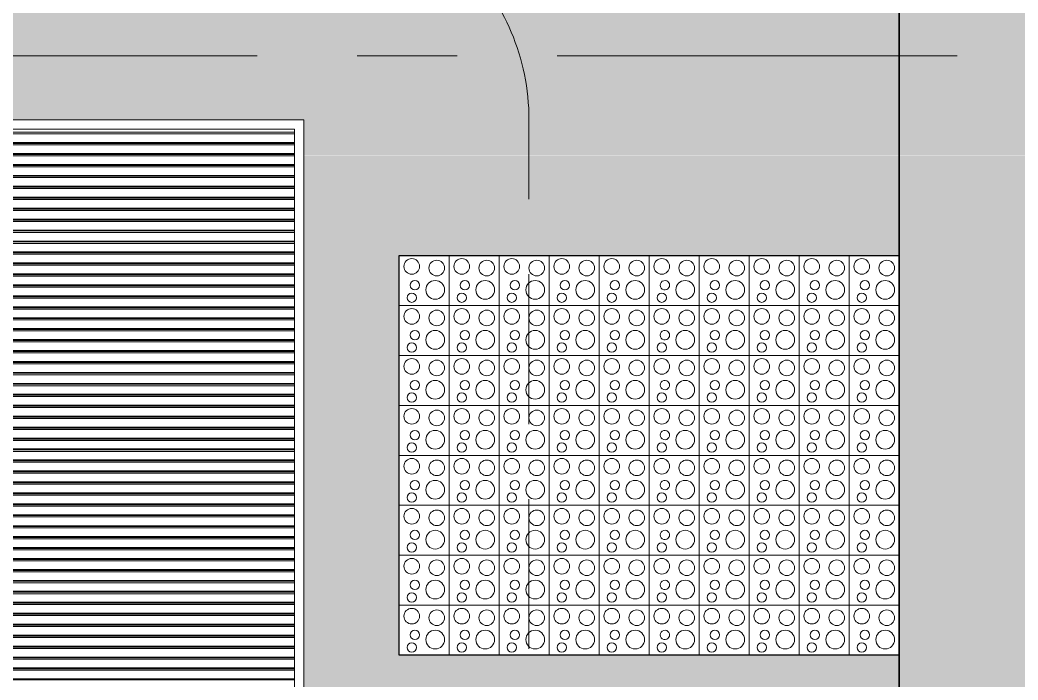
# Model space of a CAD drawing. Header units: inches. Extents: x 6 to 15224, y -733 to 6300.
# Drawn here: x 9183.4 to 9343.1, y 5121 to 5226.7 of the extents above; entities that cross this region are included whole.
import ezdxf

# ---------------------------------------------------------------- set-up
doc = ezdxf.new("R2010")
doc.units = ezdxf.units.IN
doc.header["$MEASUREMENT"] = 0
doc.linetypes.add('Center 1_2_', pattern=[112, 64, -16, 16, -16])
doc.linetypes.add('Hidden 3_16_', pattern=[36, 24, -12])
for name, color, linetype, lineweight in [('A-DETL', 90, 'Continuous', 13), ('A-FLOR-LEVL', 51, 'Continuous', 13), ('A-GENM', 13, 'Continuous', 18), ('A-GLAZ', 151, 'Continuous', 25), ('A-WALL', 113, 'Continuous', 25), ('A-WALL-PATT', 111, 'Continuous', 25), ('M-EQPM', 50, 'Continuous', 18), ('M-EQPM-HDLN', 50, 'Hidden 3_16_', 13)]:
    doc.layers.add(name, color=color, linetype=linetype, lineweight=lineweight)

# ---------------------------------------------------------------- blocks, each defined once
blk = doc.blocks.new('ME Louvers w Trim-AM - 48_ x 120_-17809835-EAST ELEVATION')
at = {"layer": 'A-GENM', "lineweight": 13}
for p, q in [((349.25, 5208.75), (302.75, 5208.75)), ((302.75, 5208.48), (349.25, 5208.48)), ((349.25, 5207.1), (302.75, 5207.1)), ((349.25, 5206.95), (302.75, 5206.95)), ((302.75, 5206.73), (349.25, 5206.73)), ((349.25, 5205.35), (302.75, 5205.35)), ((349.25, 5205.2), (302.75, 5205.2)), ((302.75, 5204.98), (349.25, 5204.98)), ((349.25, 5203.59), (302.75, 5203.59)), ((349.25, 5203.44), (302.75, 5203.44)), ((302.75, 5203.22), (349.25, 5203.22)), ((349.25, 5201.84), (302.75, 5201.84)), ((349.25, 5201.69), (302.75, 5201.69)), ((302.75, 5201.47), (349.25, 5201.47)), ((349.25, 5200.09), (302.75, 5200.09)), ((349.25, 5199.94), (302.75, 5199.94)), ((302.75, 5199.72), (349.25, 5199.72)), ((349.25, 5198.33), (302.75, 5198.33)), ((349.25, 5198.18), (302.75, 5198.18)), ((302.75, 5197.96), (349.25, 5197.96)), ((349.25, 5196.58), (302.75, 5196.58)), ((349.25, 5196.43), (302.75, 5196.43)), ((302.75, 5196.21), (349.25, 5196.21)), ((349.25, 5194.83), (302.75, 5194.83)), ((349.25, 5194.68), (302.75, 5194.68)), ((302.75, 5194.46), (349.25, 5194.46)), ((349.25, 5193.08), (302.75, 5193.08)), ((349.25, 5192.93), (302.75, 5192.93)), ((302.75, 5192.7), (349.25, 5192.7)), ((349.25, 5191.32), (302.75, 5191.32)), ((349.25, 5191.17), (302.75, 5191.17)), ((302.75, 5190.95), (349.25, 5190.95)), ((349.25, 5189.57), (302.75, 5189.57)), ((349.25, 5189.42), (302.75, 5189.42)), ((302.75, 5189.2), (349.25, 5189.2)), ((349.25, 5187.82), (302.75, 5187.82)), ((349.25, 5187.67), (302.75, 5187.67)), ((302.75, 5187.45), (349.25, 5187.45)), ((349.25, 5186.06), (302.75, 5186.06)), ((349.25, 5185.91), (302.75, 5185.91)), ((302.75, 5185.69), (349.25, 5185.69)), ((349.25, 5184.31), (302.75, 5184.31)), ((349.25, 5184.16), (302.75, 5184.16)), ((302.75, 5183.94), (349.25, 5183.94)), ((349.25, 5182.56), (302.75, 5182.56)), ((349.25, 5182.41), (302.75, 5182.41)), ((302.75, 5182.19), (349.25, 5182.19)), ((349.25, 5180.8), (302.75, 5180.8)), ((349.25, 5180.65), (302.75, 5180.65)), ((302.75, 5180.43), (349.25, 5180.43)), ((349.25, 5179.05), (302.75, 5179.05)), ((349.25, 5178.9), (302.75, 5178.9)), ((302.75, 5178.68), (349.25, 5178.68)), ((349.25, 5177.3), (302.75, 5177.3)), ((349.25, 5177.15), (302.75, 5177.15)), ((302.75, 5176.93), (349.25, 5176.93)), ((349.25, 5175.55), (302.75, 5175.55)), ((349.25, 5175.4), (302.75, 5175.4)), ((302.75, 5175.17), (349.25, 5175.17)), ((349.25, 5173.79), (302.75, 5173.79)), ((349.25, 5173.64), (302.75, 5173.64)), ((302.75, 5173.42), (349.25, 5173.42)), ((349.25, 5172.04), (302.75, 5172.04)), ((349.25, 5171.89), (302.75, 5171.89)), ((302.75, 5171.67), (349.25, 5171.67)), ((349.25, 5170.29), (302.75, 5170.29)), ((349.25, 5170.14), (302.75, 5170.14)), ((302.75, 5169.92), (349.25, 5169.92)), ((349.25, 5168.53), (302.75, 5168.53)), ((349.25, 5168.38), (302.75, 5168.38)), ((302.75, 5168.16), (349.25, 5168.16)), ((349.25, 5166.78), (302.75, 5166.78)), ((349.25, 5166.63), (302.75, 5166.63)), ((302.75, 5166.41), (349.25, 5166.41)), ((349.25, 5165.03), (302.75, 5165.03)), ((349.25, 5164.88), (302.75, 5164.88)), ((302.75, 5164.66), (349.25, 5164.66)), ((349.25, 5163.27), (302.75, 5163.27)), ((349.25, 5163.12), (302.75, 5163.12)), ((302.75, 5162.9), (349.25, 5162.9)), ((349.25, 5161.52), (302.75, 5161.52)), ((349.25, 5161.37), (302.75, 5161.37)), ((302.75, 5161.15), (349.25, 5161.15)), ((349.25, 5159.77), (302.75, 5159.77)), ((349.25, 5159.62), (302.75, 5159.62)), ((302.75, 5159.4), (349.25, 5159.4)), ((349.25, 5158.02), (302.75, 5158.02)), ((349.25, 5157.87), (302.75, 5157.87)), ((302.75, 5157.64), (349.25, 5157.64)), ((349.25, 5156.26), (302.75, 5156.26)), ((349.25, 5156.11), (302.75, 5156.11)), ((302.75, 5155.89), (349.25, 5155.89)), ((349.25, 5154.51), (302.75, 5154.51)), ((349.25, 5154.36), (302.75, 5154.36)), ((302.75, 5154.14), (349.25, 5154.14)), ((349.25, 5152.76), (302.75, 5152.76)), ((349.25, 5152.61), (302.75, 5152.61)), ((302.75, 5152.38), (349.25, 5152.38)), ((349.25, 5151), (302.75, 5151)), ((349.25, 5150.85), (302.75, 5150.85)), ((302.75, 5150.63), (349.25, 5150.63)), ((349.25, 5149.25), (302.75, 5149.25)), ((349.25, 5149.1), (302.75, 5149.1)), ((302.75, 5148.88), (349.25, 5148.88)), ((349.25, 5147.5), (302.75, 5147.5)), ((349.25, 5147.35), (302.75, 5147.35)), ((302.75, 5147.13), (349.25, 5147.13)), ((349.25, 5145.74), (302.75, 5145.74)), ((349.25, 5145.59), (302.75, 5145.59)), ((302.75, 5145.37), (349.25, 5145.37)), ((349.25, 5143.99), (302.75, 5143.99)), ((349.25, 5143.84), (302.75, 5143.84)), ((302.75, 5143.62), (349.25, 5143.62)), ((349.25, 5142.24), (302.75, 5142.24)), ((349.25, 5142.09), (302.75, 5142.09)), ((302.75, 5141.87), (349.25, 5141.87)), ((349.25, 5140.48), (302.75, 5140.48)), ((349.25, 5140.33), (302.75, 5140.33)), ((302.75, 5140.11), (349.25, 5140.11)), ((349.25, 5138.73), (302.75, 5138.73)), ((349.25, 5138.58), (302.75, 5138.58)), ((302.75, 5138.36), (349.25, 5138.36)), ((349.25, 5136.98), (302.75, 5136.98)), ((349.25, 5136.83), (302.75, 5136.83)), ((302.75, 5136.61), (349.25, 5136.61)), ((349.25, 5135.23), (302.75, 5135.23)), ((349.25, 5135.08), (302.75, 5135.08)), ((302.75, 5134.85), (349.25, 5134.85)), ((349.25, 5133.47), (302.75, 5133.47)), ((349.25, 5133.32), (302.75, 5133.32)), ((302.75, 5133.1), (349.25, 5133.1)), ((349.25, 5131.72), (302.75, 5131.72)), ((349.25, 5131.57), (302.75, 5131.57)), ((302.75, 5131.35), (349.25, 5131.35)), ((349.25, 5129.97), (302.75, 5129.97)), ((349.25, 5129.82), (302.75, 5129.82)), ((302.75, 5129.6), (349.25, 5129.6)), ((349.25, 5128.21), (302.75, 5128.21)), ((349.25, 5128.06), (302.75, 5128.06)), ((302.75, 5127.84), (349.25, 5127.84)), ((349.25, 5126.46), (302.75, 5126.46)), ((349.25, 5126.31), (302.75, 5126.31)), ((302.75, 5126.09), (349.25, 5126.09)), ((349.25, 5124.71), (302.75, 5124.71)), ((349.25, 5124.56), (302.75, 5124.56)), ((302.75, 5124.34), (349.25, 5124.34)), ((349.25, 5122.95), (302.75, 5122.95)), ((349.25, 5122.8), (302.75, 5122.8)), ((302.75, 5122.58), (349.25, 5122.58)), ((349.25, 5121.2), (302.75, 5121.2)), ((349.25, 5121.05), (302.75, 5121.05))]:
    blk.add_line(p, q, dxfattribs=at)
at = {"layer": 'M-EQPM'}
for p, q in [((350.75, 5210.75), (301.25, 5210.75)), ((350.75, 5090), (350.75, 5210.75)), ((302.75, 5209.25), (349.25, 5209.25)), ((349.25, 5209.25), (349.25, 5090.75))]:
    blk.add_line(p, q, dxfattribs=at)
at = {"layer": 'M-EQPM-HDLN'}
blk.add_line((386.75, 5090), (386.75, 5210.75), dxfattribs=at)
blk.add_arc((350.75, 5210.75), 36, 0, 90, dxfattribs=at)
blk = doc.blocks.new('WD Breeze Block-TS - 8x10-20229466-EAST ELEVATION')
at = {"layer": 'A-GLAZ', "lineweight": 13}
for p, q in [((374, 5181), (374, 5189)), ((374, 5189), (374, 5181)), ((382, 5181), (382, 5189)), ((382, 5189), (382, 5181)), ((390, 5181), (390, 5189)), ((390, 5189), (390, 5181)), ((398, 5181), (398, 5189)), ((398, 5189), (398, 5181)), ((406, 5181), (406, 5189)), ((406, 5189), (406, 5181)), ((414, 5181), (414, 5189)), ((414, 5189), (414, 5181)), ((422, 5181), (422, 5189)), ((422, 5189), (422, 5181)), ((430, 5181), (430, 5189)), ((430, 5189), (430, 5181)), ((438, 5181), (438, 5189)), ((438, 5189), (438, 5181)), ((374, 5181), (366, 5181)), ((366, 5181), (374, 5181)), ((382, 5181), (374, 5181)), ((374, 5173), (374, 5181)), ((374, 5181), (382, 5181)), ((374, 5181), (374, 5173)), ((390, 5181), (382, 5181)), ((382, 5173), (382, 5181)), ((382, 5181), (390, 5181)), ((382, 5181), (382, 5173)), ((398, 5181), (390, 5181)), ((390, 5173), (390, 5181)), ((390, 5181), (398, 5181)), ((390, 5181), (390, 5173)), ((406, 5181), (398, 5181)), ((398, 5173), (398, 5181)), ((398, 5181), (406, 5181)), ((398, 5181), (398, 5173)), ((414, 5181), (406, 5181)), ((406, 5173), (406, 5181)), ((406, 5181), (414, 5181)), ((406, 5181), (406, 5173)), ((422, 5181), (414, 5181)), ((414, 5173), (414, 5181)), ((414, 5181), (422, 5181)), ((414, 5181), (414, 5173)), ((430, 5181), (422, 5181)), ((422, 5173), (422, 5181)), ((422, 5181), (430, 5181)), ((422, 5181), (422, 5173)), ((438, 5181), (430, 5181)), ((430, 5173), (430, 5181)), ((430, 5181), (438, 5181)), ((430, 5181), (430, 5173)), ((446, 5181), (438, 5181)), ((438, 5173), (438, 5181)), ((438, 5181), (446, 5181)), ((438, 5181), (438, 5173)), ((374, 5173), (366, 5173)), ((366, 5173), (374, 5173)), ((382, 5173), (374, 5173)), ((374, 5165), (374, 5173)), ((374, 5173), (382, 5173)), ((374, 5173), (374, 5165)), ((390, 5173), (382, 5173)), ((382, 5165), (382, 5173)), ((382, 5173), (390, 5173)), ((382, 5173), (382, 5165)), ((398, 5173), (390, 5173)), ((390, 5165), (390, 5173)), ((390, 5173), (398, 5173)), ((390, 5173), (390, 5165)), ((406, 5173), (398, 5173)), ((398, 5165), (398, 5173)), ((398, 5173), (406, 5173)), ((398, 5173), (398, 5165)), ((414, 5173), (406, 5173)), ((406, 5165), (406, 5173)), ((406, 5173), (414, 5173)), ((406, 5173), (406, 5165)), ((422, 5173), (414, 5173)), ((414, 5165), (414, 5173)), ((414, 5173), (422, 5173)), ((414, 5173), (414, 5165)), ((430, 5173), (422, 5173)), ((422, 5165), (422, 5173)), ((422, 5173), (430, 5173)), ((422, 5173), (422, 5165)), ((438, 5173), (430, 5173)), ((430, 5165), (430, 5173)), ((430, 5173), (438, 5173)), ((430, 5173), (430, 5165)), ((446, 5173), (438, 5173)), ((438, 5165), (438, 5173)), ((438, 5173), (446, 5173)), ((438, 5173), (438, 5165)), ((374, 5165), (366, 5165)), ((366, 5165), (374, 5165)), ((382, 5165), (374, 5165)), ((374, 5157), (374, 5165)), ((374, 5165), (382, 5165)), ((374, 5165), (374, 5157)), ((390, 5165), (382, 5165)), ((382, 5157), (382, 5165)), ((382, 5165), (390, 5165)), ((382, 5165), (382, 5157)), ((398, 5165), (390, 5165)), ((390, 5157), (390, 5165)), ((390, 5165), (398, 5165)), ((390, 5165), (390, 5157)), ((406, 5165), (398, 5165)), ((398, 5157), (398, 5165)), ((398, 5165), (406, 5165)), ((398, 5165), (398, 5157)), ((414, 5165), (406, 5165)), ((406, 5157), (406, 5165)), ((406, 5165), (414, 5165)), ((406, 5165), (406, 5157)), ((422, 5165), (414, 5165)), ((414, 5157), (414, 5165)), ((414, 5165), (422, 5165)), ((414, 5165), (414, 5157)), ((430, 5165), (422, 5165)), ((422, 5157), (422, 5165)), ((422, 5165), (430, 5165)), ((422, 5165), (422, 5157)), ((438, 5165), (430, 5165)), ((430, 5157), (430, 5165)), ((430, 5165), (438, 5165)), ((430, 5165), (430, 5157)), ((446, 5165), (438, 5165)), ((438, 5157), (438, 5165)), ((438, 5165), (446, 5165)), ((438, 5165), (438, 5157)), ((374, 5157), (366, 5157)), ((366, 5157), (374, 5157)), ((382, 5157), (374, 5157)), ((374, 5149), (374, 5157)), ((374, 5157), (382, 5157)), ((374, 5157), (374, 5149)), ((390, 5157), (382, 5157)), ((382, 5149), (382, 5157)), ((382, 5157), (390, 5157)), ((382, 5157), (382, 5149)), ((398, 5157), (390, 5157)), ((390, 5149), (390, 5157)), ((390, 5157), (398, 5157)), ((390, 5157), (390, 5149)), ((406, 5157), (398, 5157)), ((398, 5149), (398, 5157)), ((398, 5157), (406, 5157)), ((398, 5157), (398, 5149)), ((414, 5157), (406, 5157)), ((406, 5149), (406, 5157)), ((406, 5157), (414, 5157)), ((406, 5157), (406, 5149)), ((422, 5157), (414, 5157)), ((414, 5149), (414, 5157)), ((414, 5157), (422, 5157)), ((414, 5157), (414, 5149)), ((430, 5157), (422, 5157)), ((422, 5149), (422, 5157)), ((422, 5157), (430, 5157)), ((422, 5157), (422, 5149)), ((438, 5157), (430, 5157)), ((430, 5149), (430, 5157)), ((430, 5157), (438, 5157)), ((430, 5157), (430, 5149)), ((446, 5157), (438, 5157)), ((438, 5149), (438, 5157)), ((438, 5157), (446, 5157)), ((438, 5157), (438, 5149)), ((374, 5149), (366, 5149)), ((366, 5149), (374, 5149)), ((382, 5149), (374, 5149)), ((374, 5141), (374, 5149)), ((374, 5149), (382, 5149)), ((374, 5149), (374, 5141)), ((390, 5149), (382, 5149)), ((382, 5141), (382, 5149)), ((382, 5149), (390, 5149)), ((382, 5149), (382, 5141)), ((398, 5149), (390, 5149)), ((390, 5141), (390, 5149)), ((390, 5149), (398, 5149)), ((390, 5149), (390, 5141)), ((406, 5149), (398, 5149)), ((398, 5141), (398, 5149)), ((398, 5149), (406, 5149)), ((398, 5149), (398, 5141)), ((414, 5149), (406, 5149)), ((406, 5141), (406, 5149)), ((406, 5149), (414, 5149)), ((406, 5149), (406, 5141)), ((422, 5149), (414, 5149)), ((414, 5141), (414, 5149)), ((414, 5149), (422, 5149)), ((414, 5149), (414, 5141)), ((430, 5149), (422, 5149)), ((422, 5141), (422, 5149)), ((422, 5149), (430, 5149)), ((422, 5149), (422, 5141)), ((438, 5149), (430, 5149)), ((430, 5141), (430, 5149)), ((430, 5149), (438, 5149)), ((430, 5149), (430, 5141)), ((446, 5149), (438, 5149)), ((438, 5141), (438, 5149)), ((438, 5149), (446, 5149)), ((438, 5149), (438, 5141)), ((374, 5141), (366, 5141)), ((366, 5141), (374, 5141)), ((382, 5141), (374, 5141)), ((374, 5133), (374, 5141)), ((374, 5141), (382, 5141)), ((374, 5141), (374, 5133)), ((390, 5141), (382, 5141)), ((382, 5133), (382, 5141)), ((382, 5141), (390, 5141)), ((382, 5141), (382, 5133)), ((398, 5141), (390, 5141)), ((390, 5133), (390, 5141)), ((390, 5141), (398, 5141)), ((390, 5141), (390, 5133)), ((406, 5141), (398, 5141)), ((398, 5133), (398, 5141)), ((398, 5141), (406, 5141)), ((398, 5141), (398, 5133)), ((414, 5141), (406, 5141)), ((406, 5133), (406, 5141)), ((406, 5141), (414, 5141)), ((406, 5141), (406, 5133)), ((422, 5141), (414, 5141)), ((414, 5133), (414, 5141)), ((414, 5141), (422, 5141)), ((414, 5141), (414, 5133)), ((430, 5141), (422, 5141)), ((422, 5133), (422, 5141)), ((422, 5141), (430, 5141)), ((422, 5141), (422, 5133)), ((438, 5141), (430, 5141)), ((430, 5133), (430, 5141)), ((430, 5141), (438, 5141)), ((430, 5141), (430, 5133)), ((446, 5141), (438, 5141)), ((438, 5133), (438, 5141)), ((438, 5141), (446, 5141)), ((438, 5141), (438, 5133)), ((374, 5133), (366, 5133)), ((366, 5133), (374, 5133)), ((382, 5133), (374, 5133)), ((374, 5125), (374, 5133)), ((374, 5133), (382, 5133)), ((374, 5133), (374, 5125)), ((390, 5133), (382, 5133)), ((382, 5125), (382, 5133)), ((382, 5133), (390, 5133)), ((382, 5133), (382, 5125)), ((398, 5133), (390, 5133)), ((390, 5125), (390, 5133)), ((390, 5133), (398, 5133)), ((390, 5133), (390, 5125)), ((398, 5125), (398, 5133)), ((406, 5133), (398, 5133)), ((398, 5133), (406, 5133)), ((398, 5133), (398, 5125)), ((414, 5133), (406, 5133)), ((406, 5125), (406, 5133)), ((406, 5133), (414, 5133)), ((406, 5133), (406, 5125)), ((422, 5133), (414, 5133)), ((414, 5125), (414, 5133)), ((414, 5133), (422, 5133)), ((414, 5133), (414, 5125)), ((430, 5133), (422, 5133)), ((422, 5125), (422, 5133)), ((422, 5133), (430, 5133)), ((422, 5133), (422, 5125)), ((438, 5133), (430, 5133)), ((430, 5125), (430, 5133)), ((430, 5133), (438, 5133)), ((430, 5133), (430, 5125)), ((446, 5133), (438, 5133)), ((438, 5125), (438, 5133)), ((438, 5133), (446, 5133)), ((438, 5133), (438, 5125))]:
    blk.add_line(p, q, dxfattribs=at)
for centre, radius, start, end in [((368, 5187.25), 1.25, 0, 180), ((372, 5187), 1.25, 0, 180), ((376, 5187.25), 1.25, 0, 180), ((380, 5187), 1.25, 0, 180), ((384, 5187.25), 1.25, 0, 180), ((388, 5187), 1.25, 0, 180), ((392, 5187.25), 1.25, 0, 180), ((396, 5187), 1.25, 0, 180), ((400, 5187.25), 1.25, 0, 180), ((404, 5187), 1.25, 0, 180), ((408, 5187.25), 1.25, 0, 180), ((412, 5187), 1.25, 0, 180), ((416, 5187.25), 1.25, 0, 180), ((420, 5187), 1.25, 0, 180), ((424, 5187.25), 1.25, 0, 180), ((428, 5187), 1.25, 0, 180), ((432, 5187.25), 1.25, 0, 180), ((436, 5187), 1.25, 360, 180), ((440, 5187.25), 1.25, 0, 180), ((444, 5187), 1.25, 0, 180), ((368, 5187.25), 1.25, 180, 0), ((372, 5187), 1.25, 180, 0), ((376, 5187.25), 1.25, 180, 0), ((380, 5187), 1.25, 180, 0), ((384, 5187.25), 1.25, 180, 0), ((388, 5187), 1.25, 180, 0), ((392, 5187.25), 1.25, 180, 0), ((396, 5187), 1.25, 180, 0), ((400, 5187.25), 1.25, 180, 0), ((404, 5187), 1.25, 180, 0), ((408, 5187.25), 1.25, 180, 0), ((412, 5187), 1.25, 180, 0), ((416, 5187.25), 1.25, 180, 0), ((420, 5187), 1.25, 180, 0), ((424, 5187.25), 1.25, 180, 0), ((428, 5187), 1.25, 180, 0), ((432, 5187.25), 1.25, 180, 0), ((436, 5187), 1.25, 180, 0), ((440, 5187.25), 1.25, 180, 0), ((444, 5187), 1.25, 180, 0), ((368.5, 5184.25), 0.75, 0, 180), ((368.5, 5184.25), 0.75, 180, 0), ((371.75, 5183.5), 1.5, 0, 180), ((371.75, 5183.5), 1.5, 180, 0), ((376.5, 5184.25), 0.75, 0, 180), ((376.5, 5184.25), 0.75, 180, 0), ((379.75, 5183.5), 1.5, 0, 180), ((379.75, 5183.5), 1.5, 180, 0), ((384.5, 5184.25), 0.75, 0, 180), ((384.5, 5184.25), 0.75, 180, 0), ((387.75, 5183.5), 1.5, 0, 180), ((387.75, 5183.5), 1.5, 180, 0), ((392.5, 5184.25), 0.75, 0, 180), ((392.5, 5184.25), 0.75, 180, 0), ((395.75, 5183.5), 1.5, 0, 180), ((395.75, 5183.5), 1.5, 180, 0), ((400.5, 5184.25), 0.75, 0, 180), ((400.5, 5184.25), 0.75, 180, 0), ((403.75, 5183.5), 1.5, 0, 180), ((403.75, 5183.5), 1.5, 180, 0), ((408.5, 5184.25), 0.75, 30.0072, 180), ((408.5, 5184.25), 0.75, 180, 329.9928), ((408.5, 5184.25), 0.75, 0, 30), ((408.5, 5184.25), 0.75, 330, 0), ((411.75, 5183.5), 1.5, 0, 180), ((411.75, 5183.5), 1.5, 180, 0), ((416.5, 5184.25), 0.75, 360, 180), ((416.5, 5184.25), 0.75, 180, 0), ((419.75, 5183.5), 1.5, 0, 180), ((419.75, 5183.5), 1.5, 180, 0), ((424.5, 5184.25), 0.75, 0, 180), ((424.5, 5184.25), 0.75, 180, 0), ((427.75, 5183.5), 1.5, 360, 180), ((427.75, 5183.5), 1.5, 180, 0), ((432.5, 5184.25), 0.75, 0, 180), ((432.5, 5184.25), 0.75, 180, 0), ((435.75, 5183.5), 1.5, 0, 180), ((435.75, 5183.5), 1.5, 180, 0), ((440.5, 5184.25), 0.75, 0, 180), ((440.5, 5184.25), 0.75, 180, 0), ((443.75, 5183.5), 1.5, 0, 180), ((443.75, 5183.5), 1.5, 180, 0), ((368, 5182.25), 0.75, 0, 180), ((368, 5182.25), 0.75, 180, 0), ((376, 5182.25), 0.75, 0, 180), ((376, 5182.25), 0.75, 180, 0), ((384, 5182.25), 0.75, 0, 180), ((384, 5182.25), 0.75, 180, 0), ((392, 5182.25), 0.75, 0, 180), ((392, 5182.25), 0.75, 180, 0), ((400, 5182.25), 0.75, 0, 180), ((400, 5182.25), 0.75, 180, 0), ((408, 5182.25), 0.75, 0, 180), ((408, 5182.25), 0.75, 180, 0), ((416, 5182.25), 0.75, 0, 180), ((416, 5182.25), 0.75, 180, 0), ((424, 5182.25), 0.75, 0, 180), ((424, 5182.25), 0.75, 180, 0), ((432, 5182.25), 0.75, 0, 180), ((432, 5182.25), 0.75, 180, 0), ((440, 5182.25), 0.75, 0, 180), ((440, 5182.25), 0.75, 180, 0), ((368, 5179.25), 1.25, 0, 180), ((376, 5179.25), 1.25, 0, 180), ((384, 5179.25), 1.25, 0, 180), ((392, 5179.25), 1.25, 0, 180), ((400, 5179.25), 1.25, 0, 180), ((408, 5179.25), 1.25, 0, 180), ((416, 5179.25), 1.25, 0, 180), ((424, 5179.25), 1.25, 0, 180), ((432, 5179.25), 1.25, 0, 180), ((440, 5179.25), 1.25, 0, 180), ((368, 5179.25), 1.25, 180, 0), ((372, 5179), 1.25, 0, 180), ((372, 5179), 1.25, 180, 0), ((376, 5179.25), 1.25, 180, 0), ((380, 5179), 1.25, 0, 180), ((380, 5179), 1.25, 180, 0), ((384, 5179.25), 1.25, 180, 0), ((388, 5179), 1.25, 0, 180), ((388, 5179), 1.25, 180, 0), ((392, 5179.25), 1.25, 180, 0), ((396, 5179), 1.25, 0, 180), ((396, 5179), 1.25, 180, 0), ((400, 5179.25), 1.25, 180, 0), ((404, 5179), 1.25, 0, 180), ((404, 5179), 1.25, 180, 0), ((408, 5179.25), 1.25, 180, 0), ((412, 5179), 1.25, 0, 180), ((412, 5179), 1.25, 180, 0), ((416, 5179.25), 1.25, 180, 0), ((420, 5179), 1.25, 0, 180), ((420, 5179), 1.25, 180, 0), ((424, 5179.25), 1.25, 180, 0), ((428, 5179), 1.25, 0, 180), ((428, 5179), 1.25, 180, 0), ((432, 5179.25), 1.25, 180, 0), ((436, 5179), 1.25, 360, 180), ((436, 5179), 1.25, 180, 0), ((440, 5179.25), 1.25, 180, 0), ((444, 5179), 1.25, 0, 180), ((444, 5179), 1.25, 180, 0), ((368.5, 5176.25), 0.75, 0, 180), ((368.5, 5176.25), 0.75, 180, 0), ((371.75, 5175.5), 1.5, 0, 180), ((371.75, 5175.5), 1.5, 180, 0), ((376.5, 5176.25), 0.75, 0, 180), ((376.5, 5176.25), 0.75, 180, 0), ((379.75, 5175.5), 1.5, 0, 180), ((379.75, 5175.5), 1.5, 180, 0), ((384.5, 5176.25), 0.75, 0, 180), ((384.5, 5176.25), 0.75, 180, 0), ((387.75, 5175.5), 1.5, 0, 180), ((387.75, 5175.5), 1.5, 180, 0), ((392.5, 5176.25), 0.75, 0, 180), ((392.5, 5176.25), 0.75, 180, 0), ((395.75, 5175.5), 1.5, 0, 180), ((395.75, 5175.5), 1.5, 180, 0), ((400.5, 5176.25), 0.75, 0, 180), ((400.5, 5176.25), 0.75, 180, 0), ((403.75, 5175.5), 1.5, 0, 180), ((403.75, 5175.5), 1.5, 180, 0), ((408.5, 5176.25), 0.75, 30.0072, 180), ((408.5, 5176.25), 0.75, 180, 329.9928), ((408.5, 5176.25), 0.75, 0, 30), ((408.5, 5176.25), 0.75, 330, 0), ((411.75, 5175.5), 1.5, 0, 180), ((411.75, 5175.5), 1.5, 180, 0), ((416.5, 5176.25), 0.75, 360, 180), ((416.5, 5176.25), 0.75, 180, 0), ((419.75, 5175.5), 1.5, 0, 180), ((419.75, 5175.5), 1.5, 180, 0), ((424.5, 5176.25), 0.75, 0, 180), ((424.5, 5176.25), 0.75, 180, 0), ((427.75, 5175.5), 1.5, 360, 180), ((427.75, 5175.5), 1.5, 180, 0), ((432.5, 5176.25), 0.75, 0, 180), ((432.5, 5176.25), 0.75, 180, 0), ((435.75, 5175.5), 1.5, 0, 180), ((435.75, 5175.5), 1.5, 180, 0), ((440.5, 5176.25), 0.75, 0, 180), ((440.5, 5176.25), 0.75, 180, 0), ((443.75, 5175.5), 1.5, 0, 180), ((443.75, 5175.5), 1.5, 180, 0), ((368, 5174.25), 0.75, 0, 180), ((368, 5174.25), 0.75, 180, 0), ((376, 5174.25), 0.75, 0, 180), ((376, 5174.25), 0.75, 180, 0), ((384, 5174.25), 0.75, 0, 180), ((384, 5174.25), 0.75, 180, 0), ((392, 5174.25), 0.75, 0, 180), ((392, 5174.25), 0.75, 180, 0), ((400, 5174.25), 0.75, 0, 180), ((400, 5174.25), 0.75, 180, 0), ((408, 5174.25), 0.75, 0, 180), ((408, 5174.25), 0.75, 180, 0), ((416, 5174.25), 0.75, 0, 180), ((416, 5174.25), 0.75, 180, 0), ((424, 5174.25), 0.75, 0, 180), ((424, 5174.25), 0.75, 180, 0), ((432, 5174.25), 0.75, 0, 180), ((432, 5174.25), 0.75, 180, 0), ((440, 5174.25), 0.75, 0, 180), ((440, 5174.25), 0.75, 180, 0), ((368, 5171.25), 1.25, 0, 180), ((376, 5171.25), 1.25, 0, 180), ((384, 5171.25), 1.25, 0, 180), ((392, 5171.25), 1.25, 0, 180), ((400, 5171.25), 1.25, 0, 180), ((408, 5171.25), 1.25, 0, 180), ((416, 5171.25), 1.25, 0, 180), ((424, 5171.25), 1.25, 0, 180), ((432, 5171.25), 1.25, 0, 180), ((440, 5171.25), 1.25, 0, 180), ((368, 5171.25), 1.25, 180, 0), ((372, 5171), 1.25, 0, 180), ((372, 5171), 1.25, 180, 0), ((376, 5171.25), 1.25, 180, 0), ((380, 5171), 1.25, 0, 180), ((380, 5171), 1.25, 180, 0), ((384, 5171.25), 1.25, 180, 0), ((388, 5171), 1.25, 0, 180), ((388, 5171), 1.25, 180, 0), ((392, 5171.25), 1.25, 180, 0), ((396, 5171), 1.25, 0, 180), ((396, 5171), 1.25, 180, 0), ((400, 5171.25), 1.25, 180, 0), ((404, 5171), 1.25, 0, 180), ((404, 5171), 1.25, 180, 0), ((408, 5171.25), 1.25, 180, 0), ((412, 5171), 1.25, 0, 180), ((412, 5171), 1.25, 180, 0), ((416, 5171.25), 1.25, 180, 0), ((420, 5171), 1.25, 0, 180), ((420, 5171), 1.25, 180, 0), ((424, 5171.25), 1.25, 180, 0), ((428, 5171), 1.25, 0, 180), ((428, 5171), 1.25, 180, 0), ((432, 5171.25), 1.25, 180, 0), ((436, 5171), 1.25, 360, 180), ((436, 5171), 1.25, 180, 0), ((440, 5171.25), 1.25, 180, 0), ((444, 5171), 1.25, 0, 180), ((444, 5171), 1.25, 180, 0), ((368.5, 5168.25), 0.75, 0, 180), ((368.5, 5168.25), 0.75, 180, 0), ((371.75, 5167.5), 1.5, 0, 180), ((371.75, 5167.5), 1.5, 180, 0), ((376.5, 5168.25), 0.75, 0, 180), ((376.5, 5168.25), 0.75, 180, 0), ((379.75, 5167.5), 1.5, 0, 180), ((379.75, 5167.5), 1.5, 180, 0), ((384.5, 5168.25), 0.75, 0, 180), ((384.5, 5168.25), 0.75, 180, 0), ((387.75, 5167.5), 1.5, 0, 180), ((387.75, 5167.5), 1.5, 180, 0), ((392.5, 5168.25), 0.75, 0, 180), ((392.5, 5168.25), 0.75, 180, 0), ((395.75, 5167.5), 1.5, 0, 180), ((395.75, 5167.5), 1.5, 180, 0), ((400.5, 5168.25), 0.75, 0, 180), ((400.5, 5168.25), 0.75, 180, 0), ((403.75, 5167.5), 1.5, 0, 180), ((403.75, 5167.5), 1.5, 180, 0), ((408.5, 5168.25), 0.75, 30.0072, 180), ((408.5, 5168.25), 0.75, 180, 329.9928), ((408.5, 5168.25), 0.75, 0, 30), ((408.5, 5168.25), 0.75, 330, 0), ((411.75, 5167.5), 1.5, 0, 180), ((411.75, 5167.5), 1.5, 180, 0), ((416.5, 5168.25), 0.75, 360, 180), ((416.5, 5168.25), 0.75, 180, 0), ((419.75, 5167.5), 1.5, 0, 180), ((419.75, 5167.5), 1.5, 180, 0), ((424.5, 5168.25), 0.75, 0, 180), ((424.5, 5168.25), 0.75, 180, 0), ((427.75, 5167.5), 1.5, 360, 180), ((427.75, 5167.5), 1.5, 180, 0), ((432.5, 5168.25), 0.75, 0, 180), ((432.5, 5168.25), 0.75, 180, 0), ((435.75, 5167.5), 1.5, 0, 180), ((435.75, 5167.5), 1.5, 180, 0), ((440.5, 5168.25), 0.75, 0, 180), ((440.5, 5168.25), 0.75, 180, 0), ((443.75, 5167.5), 1.5, 0, 180), ((443.75, 5167.5), 1.5, 180, 0), ((368, 5166.25), 0.75, 0, 180), ((368, 5166.25), 0.75, 180, 0), ((376, 5166.25), 0.75, 0, 180), ((376, 5166.25), 0.75, 180, 0), ((384, 5166.25), 0.75, 0, 180), ((384, 5166.25), 0.75, 180, 0), ((392, 5166.25), 0.75, 0, 180), ((392, 5166.25), 0.75, 180, 0), ((400, 5166.25), 0.75, 0, 180), ((400, 5166.25), 0.75, 180, 0), ((408, 5166.25), 0.75, 0, 180), ((408, 5166.25), 0.75, 180, 0), ((416, 5166.25), 0.75, 0, 180), ((416, 5166.25), 0.75, 180, 0), ((424, 5166.25), 0.75, 0, 180), ((424, 5166.25), 0.75, 180, 0), ((432, 5166.25), 0.75, 0, 180), ((432, 5166.25), 0.75, 180, 0), ((440, 5166.25), 0.75, 0, 180), ((440, 5166.25), 0.75, 180, 0), ((368, 5163.25), 1.25, 0, 180), ((376, 5163.25), 1.25, 0, 180), ((384, 5163.25), 1.25, 0, 180), ((392, 5163.25), 1.25, 0, 180), ((400, 5163.25), 1.25, 0, 180), ((408, 5163.25), 1.25, 0, 180), ((416, 5163.25), 1.25, 0, 180), ((424, 5163.25), 1.25, 0, 180), ((432, 5163.25), 1.25, 0, 180), ((440, 5163.25), 1.25, 0, 180), ((368, 5163.25), 1.25, 180, 0), ((372, 5163), 1.25, 0, 180), ((372, 5163), 1.25, 180, 0), ((376, 5163.25), 1.25, 180, 0), ((380, 5163), 1.25, 0, 180), ((380, 5163), 1.25, 180, 0), ((384, 5163.25), 1.25, 180, 0), ((388, 5163), 1.25, 0, 180), ((388, 5163), 1.25, 180, 0), ((392, 5163.25), 1.25, 180, 0), ((396, 5163), 1.25, 0, 180), ((396, 5163), 1.25, 180, 0), ((400, 5163.25), 1.25, 180, 0), ((404, 5163), 1.25, 0, 180), ((404, 5163), 1.25, 180, 0), ((408, 5163.25), 1.25, 180, 0), ((412, 5163), 1.25, 0, 180), ((412, 5163), 1.25, 180, 0), ((416, 5163.25), 1.25, 180, 0), ((420, 5163), 1.25, 0, 180), ((420, 5163), 1.25, 180, 0), ((424, 5163.25), 1.25, 180, 0), ((428, 5163), 1.25, 0, 180), ((428, 5163), 1.25, 180, 0), ((432, 5163.25), 1.25, 180, 0), ((436, 5163), 1.25, 360, 180), ((436, 5163), 1.25, 180, 0), ((440, 5163.25), 1.25, 180, 0), ((444, 5163), 1.25, 0, 180), ((444, 5163), 1.25, 180, 0), ((368.5, 5160.25), 0.75, 0, 180), ((368.5, 5160.25), 0.75, 180, 0), ((371.75, 5159.5), 1.5, 0, 180), ((376.5, 5160.25), 0.75, 0, 180), ((376.5, 5160.25), 0.75, 180, 0), ((379.75, 5159.5), 1.5, 0, 180), ((384.5, 5160.25), 0.75, 0, 180), ((384.5, 5160.25), 0.75, 180, 0), ((387.75, 5159.5), 1.5, 0, 180), ((392.5, 5160.25), 0.75, 0, 180), ((392.5, 5160.25), 0.75, 180, 0), ((395.75, 5159.5), 1.5, 0, 180), ((400.5, 5160.25), 0.75, 0, 180), ((400.5, 5160.25), 0.75, 180, 0), ((403.75, 5159.5), 1.5, 0, 180), ((408.5, 5160.25), 0.75, 30.0072, 180), ((408.5, 5160.25), 0.75, 180, 329.9928), ((408.5, 5160.25), 0.75, 0, 30), ((408.5, 5160.25), 0.75, 330, 0), ((411.75, 5159.5), 1.5, 0, 180), ((416.5, 5160.25), 0.75, 360, 180), ((416.5, 5160.25), 0.75, 180, 0), ((419.75, 5159.5), 1.5, 0, 180), ((424.5, 5160.25), 0.75, 0, 180), ((424.5, 5160.25), 0.75, 180, 0), ((427.75, 5159.5), 1.5, 360, 180), ((432.5, 5160.25), 0.75, 0, 180), ((432.5, 5160.25), 0.75, 180, 0), ((435.75, 5159.5), 1.5, 0, 180), ((440.5, 5160.25), 0.75, 0, 180), ((440.5, 5160.25), 0.75, 180, 0), ((443.75, 5159.5), 1.5, 0, 180), ((368, 5158.25), 0.75, 0, 180), ((368, 5158.25), 0.75, 180, 0), ((371.75, 5159.5), 1.5, 180, 0), ((376, 5158.25), 0.75, 0, 180), ((376, 5158.25), 0.75, 180, 0), ((379.75, 5159.5), 1.5, 180, 0), ((384, 5158.25), 0.75, 0, 180), ((384, 5158.25), 0.75, 180, 0), ((387.75, 5159.5), 1.5, 180, 0), ((392, 5158.25), 0.75, 0, 180), ((392, 5158.25), 0.75, 180, 0), ((395.75, 5159.5), 1.5, 180, 0), ((400, 5158.25), 0.75, 0, 180), ((400, 5158.25), 0.75, 180, 0), ((403.75, 5159.5), 1.5, 180, 0), ((408, 5158.25), 0.75, 0, 180), ((408, 5158.25), 0.75, 180, 0), ((411.75, 5159.5), 1.5, 180, 0), ((416, 5158.25), 0.75, 0, 180), ((416, 5158.25), 0.75, 180, 0), ((419.75, 5159.5), 1.5, 180, 0), ((424, 5158.25), 0.75, 0, 180), ((424, 5158.25), 0.75, 180, 0), ((427.75, 5159.5), 1.5, 180, 0), ((432, 5158.25), 0.75, 0, 180), ((432, 5158.25), 0.75, 180, 0), ((435.75, 5159.5), 1.5, 180, 0), ((440, 5158.25), 0.75, 0, 180), ((440, 5158.25), 0.75, 180, 0), ((443.75, 5159.5), 1.5, 180, 0), ((368, 5155.25), 1.25, 0, 180), ((376, 5155.25), 1.25, 0, 180), ((384, 5155.25), 1.25, 0, 180), ((392, 5155.25), 1.25, 0, 180), ((400, 5155.25), 1.25, 0, 180), ((408, 5155.25), 1.25, 0, 180), ((416, 5155.25), 1.25, 0, 180), ((424, 5155.25), 1.25, 0, 180), ((432, 5155.25), 1.25, 0, 180), ((440, 5155.25), 1.25, 0, 180), ((368, 5155.25), 1.25, 180, 0), ((372, 5155), 1.25, 0, 180), ((372, 5155), 1.25, 180, 0), ((376, 5155.25), 1.25, 180, 0), ((380, 5155), 1.25, 0, 180), ((380, 5155), 1.25, 180, 0), ((384, 5155.25), 1.25, 180, 0), ((388, 5155), 1.25, 0, 180), ((388, 5155), 1.25, 180, 0), ((392, 5155.25), 1.25, 180, 0), ((396, 5155), 1.25, 0, 180), ((396, 5155), 1.25, 180, 0), ((400, 5155.25), 1.25, 180, 0), ((404, 5155), 1.25, 0, 180), ((404, 5155), 1.25, 180, 0), ((408, 5155.25), 1.25, 180, 0), ((412, 5155), 1.25, 0, 180), ((412, 5155), 1.25, 180, 0), ((416, 5155.25), 1.25, 180, 0), ((420, 5155), 1.25, 0, 180), ((420, 5155), 1.25, 180, 0), ((424, 5155.25), 1.25, 180, 0), ((428, 5155), 1.25, 0, 180), ((428, 5155), 1.25, 180, 0), ((432, 5155.25), 1.25, 180, 0), ((436, 5155), 1.25, 360, 180), ((436, 5155), 1.25, 180, 0), ((440, 5155.25), 1.25, 180, 0), ((444, 5155), 1.25, 0, 180), ((444, 5155), 1.25, 180, 0), ((368.5, 5152.25), 0.75, 0, 180), ((368.5, 5152.25), 0.75, 180, 0), ((371.75, 5151.5), 1.5, 0, 180), ((376.5, 5152.25), 0.75, 0, 180), ((376.5, 5152.25), 0.75, 180, 0), ((379.75, 5151.5), 1.5, 0, 180), ((384.5, 5152.25), 0.75, 0, 180), ((384.5, 5152.25), 0.75, 180, 0), ((387.75, 5151.5), 1.5, 0, 180), ((392.5, 5152.25), 0.75, 0, 180), ((392.5, 5152.25), 0.75, 180, 0), ((395.75, 5151.5), 1.5, 0, 180), ((400.5, 5152.25), 0.75, 0, 180), ((400.5, 5152.25), 0.75, 180, 0), ((403.75, 5151.5), 1.5, 0, 180), ((408.5, 5152.25), 0.75, 30.0072, 180), ((408.5, 5152.25), 0.75, 180, 329.9928), ((408.5, 5152.25), 0.75, 0, 30), ((408.5, 5152.25), 0.75, 330, 0), ((411.75, 5151.5), 1.5, 0, 180), ((416.5, 5152.25), 0.75, 360, 180), ((416.5, 5152.25), 0.75, 180, 0), ((419.75, 5151.5), 1.5, 0, 180), ((424.5, 5152.25), 0.75, 0, 180), ((424.5, 5152.25), 0.75, 180, 0), ((427.75, 5151.5), 1.5, 360, 180), ((432.5, 5152.25), 0.75, 0, 180), ((432.5, 5152.25), 0.75, 180, 0), ((435.75, 5151.5), 1.5, 0, 180), ((440.5, 5152.25), 0.75, 0, 180), ((440.5, 5152.25), 0.75, 180, 0), ((443.75, 5151.5), 1.5, 0, 180), ((368, 5150.25), 0.75, 0, 180), ((368, 5150.25), 0.75, 180, 0), ((371.75, 5151.5), 1.5, 180, 0), ((376, 5150.25), 0.75, 0, 180), ((376, 5150.25), 0.75, 180, 0), ((379.75, 5151.5), 1.5, 180, 0), ((384, 5150.25), 0.75, 0, 180), ((384, 5150.25), 0.75, 180, 0), ((387.75, 5151.5), 1.5, 180, 0), ((392, 5150.25), 0.75, 0, 180), ((392, 5150.25), 0.75, 180, 0), ((395.75, 5151.5), 1.5, 180, 0), ((400, 5150.25), 0.75, 0, 180), ((400, 5150.25), 0.75, 180, 0), ((403.75, 5151.5), 1.5, 180, 0), ((408, 5150.25), 0.75, 0, 180), ((408, 5150.25), 0.75, 180, 0), ((411.75, 5151.5), 1.5, 180, 0), ((416, 5150.25), 0.75, 0, 180), ((416, 5150.25), 0.75, 180, 0), ((419.75, 5151.5), 1.5, 180, 0), ((424, 5150.25), 0.75, 0, 180), ((424, 5150.25), 0.75, 180, 0), ((427.75, 5151.5), 1.5, 180, 0), ((432, 5150.25), 0.75, 0, 180), ((432, 5150.25), 0.75, 180, 0), ((435.75, 5151.5), 1.5, 180, 0), ((440, 5150.25), 0.75, 0, 180), ((440, 5150.25), 0.75, 180, 0), ((443.75, 5151.5), 1.5, 180, 0), ((368, 5147.25), 1.25, 0, 180), ((376, 5147.25), 1.25, 0, 180), ((384, 5147.25), 1.25, 360, 180), ((392, 5147.25), 1.25, 0, 180), ((400, 5147.25), 1.25, 0, 180), ((408, 5147.25), 1.25, 0, 180), ((416, 5147.25), 1.25, 0, 180), ((424, 5147.25), 1.25, 0, 180), ((432, 5147.25), 1.25, 0, 180), ((440, 5147.25), 1.25, 0, 180), ((368, 5147.25), 1.25, 180, 0), ((372, 5147), 1.25, 0, 180), ((372, 5147), 1.25, 180, 0), ((376, 5147.25), 1.25, 180, 0), ((380, 5147), 1.25, 0, 180), ((380, 5147), 1.25, 180, 0), ((384, 5147.25), 1.25, 180, 0), ((388, 5147), 1.25, 0, 180), ((388, 5147), 1.25, 180, 0), ((392, 5147.25), 1.25, 180, 0), ((396, 5147), 1.25, 0, 180), ((396, 5147), 1.25, 180, 0), ((400, 5147.25), 1.25, 180, 0), ((404, 5147), 1.25, 0, 180), ((404, 5147), 1.25, 180, 0), ((408, 5147.25), 1.25, 180, 0), ((412, 5147), 1.25, 360, 180), ((412, 5147), 1.25, 180, 0), ((416, 5147.25), 1.25, 180, 0), ((420, 5147), 1.25, 0, 180), ((420, 5147), 1.25, 180, 0), ((424, 5147.25), 1.25, 180, 0), ((428, 5147), 1.25, 0, 180), ((428, 5147), 1.25, 180, 0), ((432, 5147.25), 1.25, 180, 0), ((436, 5147), 1.25, 0, 180), ((436, 5147), 1.25, 180, 0), ((440, 5147.25), 1.25, 180, 0), ((444, 5147), 1.25, 0, 180), ((444, 5147), 1.25, 180, 0), ((368.5, 5144.25), 0.75, 0, 180), ((368.5, 5144.25), 0.75, 180, 0), ((371.75, 5143.5), 1.5, 0, 180), ((376.5, 5144.25), 0.75, 0, 180), ((376.5, 5144.25), 0.75, 180, 0), ((379.75, 5143.5), 1.5, 360, 180), ((384.5, 5144.25), 0.75, 0, 180), ((384.5, 5144.25), 0.75, 180, 0), ((387.75, 5143.5), 1.5, 0, 180), ((392.5, 5144.25), 0.75, 0, 180), ((392.5, 5144.25), 0.75, 180, 0), ((395.75, 5143.5), 1.5, 0, 180), ((400.5, 5144.25), 0.75, 0, 180), ((400.5, 5144.25), 0.75, 180, 0), ((403.75, 5143.5), 1.5, 360, 180), ((408.5, 5144.25), 0.75, 30.0072, 180), ((408.5, 5144.25), 0.75, 180, 329.9928), ((408.5, 5144.25), 0.75, 0, 30), ((408.5, 5144.25), 0.75, 330, 0), ((411.75, 5143.5), 1.5, 0, 180), ((416.5, 5144.25), 0.75, 0, 180), ((416.5, 5144.25), 0.75, 180, 0), ((419.75, 5143.5), 1.5, 0, 180), ((424.5, 5144.25), 0.75, 0, 180), ((424.5, 5144.25), 0.75, 180, 0), ((427.75, 5143.5), 1.5, 0, 180), ((432.5, 5144.25), 0.75, 0, 180), ((432.5, 5144.25), 0.75, 180, 0), ((435.75, 5143.5), 1.5, 0, 180), ((440.5, 5144.25), 0.75, 0, 180), ((440.5, 5144.25), 0.75, 180, 0), ((443.75, 5143.5), 1.5, 0, 180), ((368, 5142.25), 0.75, 0, 180), ((368, 5142.25), 0.75, 180, 0), ((371.75, 5143.5), 1.5, 180, 0), ((376, 5142.25), 0.75, 0, 180), ((376, 5142.25), 0.75, 180, 0), ((379.75, 5143.5), 1.5, 180, 0), ((384, 5142.25), 0.75, 360, 180), ((384, 5142.25), 0.75, 180, 0), ((387.75, 5143.5), 1.5, 180, 0), ((392, 5142.25), 0.75, 0, 180), ((392, 5142.25), 0.75, 180, 0), ((395.75, 5143.5), 1.5, 180, 0), ((400, 5142.25), 0.75, 0, 180), ((400, 5142.25), 0.75, 180, 0), ((403.75, 5143.5), 1.5, 180, 0), ((408, 5142.25), 0.75, 0, 180), ((408, 5142.25), 0.75, 180, 0), ((411.75, 5143.5), 1.5, 180, 0), ((416, 5142.25), 0.75, 0, 180), ((416, 5142.25), 0.75, 180, 0), ((419.75, 5143.5), 1.5, 180, 0), ((424, 5142.25), 0.75, 0, 180), ((424, 5142.25), 0.75, 180, 0), ((427.75, 5143.5), 1.5, 180, 0), ((432, 5142.25), 0.75, 0, 180), ((432, 5142.25), 0.75, 180, 0), ((435.75, 5143.5), 1.5, 180, 0), ((440, 5142.25), 0.75, 0, 180), ((440, 5142.25), 0.75, 180, 0), ((443.75, 5143.5), 1.5, 180, 0), ((368, 5139.25), 1.25, 0, 180), ((376, 5139.25), 1.25, 0, 180), ((384, 5139.25), 1.25, 0, 180), ((392, 5139.25), 1.25, 0, 180), ((400, 5139.25), 1.25, 0, 180), ((408, 5139.25), 1.25, 0, 180), ((416, 5139.25), 1.25, 0, 180), ((424, 5139.25), 1.25, 360, 180), ((432, 5139.25), 1.25, 0, 180), ((440, 5139.25), 1.25, 0, 180), ((368, 5139.25), 1.25, 180, 0), ((372, 5139), 1.25, 0, 180), ((372, 5139), 1.25, 180, 0), ((376, 5139.25), 1.25, 180, 0), ((380, 5139), 1.25, 0, 180), ((380, 5139), 1.25, 180, 0), ((384, 5139.25), 1.25, 180, 0), ((388, 5139), 1.25, 0, 180), ((388, 5139), 1.25, 180, 0), ((392, 5139.25), 1.25, 180, 0), ((396, 5139), 1.25, 0, 180), ((396, 5139), 1.25, 180, 0), ((400, 5139.25), 1.25, 180, 0), ((404, 5139), 1.25, 0, 180), ((404, 5139), 1.25, 180, 0), ((408, 5139.25), 1.25, 180, 0), ((412, 5139), 1.25, 0, 180), ((412, 5139), 1.25, 180, 0), ((416, 5139.25), 1.25, 180, 0), ((420, 5139), 1.25, 0, 180), ((420, 5139), 1.25, 180, 0), ((424, 5139.25), 1.25, 180, 0), ((428, 5139), 1.25, 0, 180), ((428, 5139), 1.25, 180, 0), ((432, 5139.25), 1.25, 180, 0), ((436, 5139), 1.25, 0, 180), ((436, 5139), 1.25, 180, 0), ((440, 5139.25), 1.25, 180, 0), ((444, 5139), 1.25, 0, 180), ((444, 5139), 1.25, 180, 0), ((368.5, 5136.25), 0.75, 0, 180), ((368.5, 5136.25), 0.75, 180, 0), ((371.75, 5135.5), 1.5, 0, 180), ((376.5, 5136.25), 0.75, 0, 180), ((376.5, 5136.25), 0.75, 180, 0), ((379.75, 5135.5), 1.5, 0, 180), ((384.5, 5136.25), 0.75, 0, 180), ((384.5, 5136.25), 0.75, 180, 0), ((387.75, 5135.5), 1.5, 0, 180), ((392.5, 5136.25), 0.75, 0, 180), ((392.5, 5136.25), 0.75, 180, 0), ((395.75, 5135.5), 1.5, 0, 180), ((400.5, 5136.25), 0.75, 0, 180), ((400.5, 5136.25), 0.75, 180, 0), ((403.75, 5135.5), 1.5, 0, 180), ((408.5, 5136.25), 0.75, 30.0072, 180), ((408.5, 5136.25), 0.75, 180, 329.9928), ((408.5, 5136.25), 0.75, 0, 30), ((408.5, 5136.25), 0.75, 330, 0), ((411.75, 5135.5), 1.5, 0, 180), ((416.5, 5136.25), 0.75, 0, 180), ((416.5, 5136.25), 0.75, 180, 0), ((419.75, 5135.5), 1.5, 0, 180), ((424.5, 5136.25), 0.75, 0, 180), ((424.5, 5136.25), 0.75, 180, 0), ((427.75, 5135.5), 1.5, 360, 180), ((432.5, 5136.25), 0.75, 0, 180), ((432.5, 5136.25), 0.75, 180, 0), ((435.75, 5135.5), 1.5, 0, 180), ((440.5, 5136.25), 0.75, 0, 180), ((440.5, 5136.25), 0.75, 180, 0), ((443.75, 5135.5), 1.5, 0, 180), ((368, 5134.25), 0.75, 0, 180), ((368, 5134.25), 0.75, 180, 0), ((371.75, 5135.5), 1.5, 180, 0), ((376, 5134.25), 0.75, 0, 180), ((376, 5134.25), 0.75, 180, 0), ((379.75, 5135.5), 1.5, 180, 0), ((384, 5134.25), 0.75, 0, 180), ((384, 5134.25), 0.75, 180, 0), ((387.75, 5135.5), 1.5, 180, 0), ((392, 5134.25), 0.75, 0, 180), ((392, 5134.25), 0.75, 180, 0), ((395.75, 5135.5), 1.5, 180, 0), ((400, 5134.25), 0.75, 0, 180), ((400, 5134.25), 0.75, 180, 0), ((403.75, 5135.5), 1.5, 180, 0), ((408, 5134.25), 0.75, 0, 180), ((408, 5134.25), 0.75, 180, 0), ((411.75, 5135.5), 1.5, 180, 0), ((416, 5134.25), 0.75, 0, 180), ((416, 5134.25), 0.75, 180, 0), ((419.75, 5135.5), 1.5, 180, 0), ((424, 5134.25), 0.75, 360, 180), ((424, 5134.25), 0.75, 180, 0), ((427.75, 5135.5), 1.5, 180, 0), ((432, 5134.25), 0.75, 0, 180), ((432, 5134.25), 0.75, 180, 0), ((435.75, 5135.5), 1.5, 180, 0), ((440, 5134.25), 0.75, 0, 180), ((440, 5134.25), 0.75, 180, 0), ((443.75, 5135.5), 1.5, 180, 0), ((368, 5131.25), 1.25, 0, 180), ((376, 5131.25), 1.25, 0, 180), ((384, 5131.25), 1.25, 360, 180), ((392, 5131.25), 1.25, 0, 180), ((400, 5131.25), 1.25, 0, 180), ((408, 5131.25), 1.25, 0, 180), ((416, 5131.25), 1.25, 0, 180), ((424, 5131.25), 1.25, 0, 180), ((432, 5131.25), 1.25, 0, 180), ((440, 5131.25), 1.25, 0, 180), ((368, 5131.25), 1.25, 180, 0), ((372, 5131), 1.25, 0, 180), ((372, 5131), 1.25, 180, 0), ((376, 5131.25), 1.25, 180, 0), ((380, 5131), 1.25, 0, 180), ((380, 5131), 1.25, 180, 0), ((384, 5131.25), 1.25, 180, 0), ((388, 5131), 1.25, 0, 180), ((388, 5131), 1.25, 180, 0), ((392, 5131.25), 1.25, 180, 0), ((396, 5131), 1.25, 0, 180), ((396, 5131), 1.25, 180, 0), ((400, 5131.25), 1.25, 180, 0), ((404, 5131), 1.25, 0, 180), ((404, 5131), 1.25, 180, 0), ((408, 5131.25), 1.25, 180, 0), ((412, 5131), 1.25, 360, 180), ((412, 5131), 1.25, 180, 0), ((416, 5131.25), 1.25, 180, 0), ((420, 5131), 1.25, 0, 180), ((420, 5131), 1.25, 180, 0), ((424, 5131.25), 1.25, 180, 0), ((428, 5131), 1.25, 0, 180), ((428, 5131), 1.25, 180, 0), ((432, 5131.25), 1.25, 180, 0), ((436, 5131), 1.25, 0, 180), ((436, 5131), 1.25, 180, 0), ((440, 5131.25), 1.25, 180, 0), ((444, 5131), 1.25, 0, 180), ((444, 5131), 1.25, 180, 0), ((368.5, 5128.25), 0.75, 0, 180), ((368.5, 5128.25), 0.75, 180, 0), ((371.75, 5127.5), 1.5, 0, 180), ((376.5, 5128.25), 0.75, 0, 180), ((376.5, 5128.25), 0.75, 180, 0), ((379.75, 5127.5), 1.5, 360, 180), ((384.5, 5128.25), 0.75, 0, 180), ((384.5, 5128.25), 0.75, 180, 0), ((387.75, 5127.5), 1.5, 0, 180), ((392.5, 5128.25), 0.75, 0, 180), ((392.5, 5128.25), 0.75, 180, 0), ((395.75, 5127.5), 1.5, 0, 180), ((400.5, 5128.25), 0.75, 0, 180), ((400.5, 5128.25), 0.75, 180, 0), ((403.75, 5127.5), 1.5, 360, 180), ((408.5, 5128.25), 0.75, 30.0072, 180), ((408.5, 5128.25), 0.75, 180, 329.9928), ((408.5, 5128.25), 0.75, 0, 30), ((408.5, 5128.25), 0.75, 330, 0), ((411.75, 5127.5), 1.5, 0, 180), ((416.5, 5128.25), 0.75, 0, 180), ((416.5, 5128.25), 0.75, 180, 0), ((419.75, 5127.5), 1.5, 0, 180), ((424.5, 5128.25), 0.75, 0, 180), ((424.5, 5128.25), 0.75, 180, 0), ((427.75, 5127.5), 1.5, 0, 180), ((432.5, 5128.25), 0.75, 0, 180), ((432.5, 5128.25), 0.75, 180, 0), ((435.75, 5127.5), 1.5, 0, 180), ((440.5, 5128.25), 0.75, 0, 180), ((440.5, 5128.25), 0.75, 180, 0), ((443.75, 5127.5), 1.5, 0, 180), ((368, 5126.25), 0.75, 0, 180), ((368, 5126.25), 0.75, 180, 0), ((371.75, 5127.5), 1.5, 180, 0), ((376, 5126.25), 0.75, 0, 180), ((376, 5126.25), 0.75, 180, 0), ((379.75, 5127.5), 1.5, 180, 0), ((384, 5126.25), 0.75, 360, 180), ((384, 5126.25), 0.75, 180, 0), ((387.75, 5127.5), 1.5, 180, 0), ((392, 5126.25), 0.75, 0, 180), ((392, 5126.25), 0.75, 180, 0), ((395.75, 5127.5), 1.5, 180, 0), ((400, 5126.25), 0.75, 0, 180), ((400, 5126.25), 0.75, 180, 0), ((403.75, 5127.5), 1.5, 180, 0), ((408, 5126.25), 0.75, 0, 180), ((408, 5126.25), 0.75, 180, 0), ((411.75, 5127.5), 1.5, 180, 0), ((416, 5126.25), 0.75, 0, 180), ((416, 5126.25), 0.75, 180, 0), ((419.75, 5127.5), 1.5, 180, 0), ((424, 5126.25), 0.75, 0, 180), ((424, 5126.25), 0.75, 180, 0), ((427.75, 5127.5), 1.5, 180, 0), ((432, 5126.25), 0.75, 0, 180), ((432, 5126.25), 0.75, 180, 0), ((435.75, 5127.5), 1.5, 180, 0), ((440, 5126.25), 0.75, 0, 180), ((440, 5126.25), 0.75, 180, 0), ((443.75, 5127.5), 1.5, 180, 0)]:
    blk.add_arc(centre, radius, start, end, dxfattribs=at)

msp = doc.modelspace()

# ---------------------------------------------------------------- hatches: boundary and pattern name
at = {"layer": 'A-WALL-PATT', "lineweight": 13}
h = msp.add_hatch(dxfattribs=at)
h.set_pattern_fill('FP_312', color=256, style=0, pattern_type=2)
h.set_pattern_definition([(0, (11628.117, 5221), (0, 8), []), (90, (11628.117, 5221), (-8, 8), [8, -8])])
h.paths.add_polyline_path([(10463.51838735, 5205), (10483.36692555, 5205), (10483.36692555, 5213), (10532.86692555, 5213), (10532.86692555, 5205), (11636.49192555, 5205), (11636.49192555, 5330.25), (11510.24192555, 5330.25), (11510.24192555, 5320.75), (11484.74192555, 5320.75), (11484.74192555, 5330.25), (11257.6848238, 5330.25), (11257.6848238, 5320.75), (11232.1848238, 5320.75), (11232.1848238, 5330.25), (11226.17942555, 5330.25), (11226.17942555, 5320.75), (11200.67942555, 5320.75), (11200.67942555, 5330.25), (10717.17942555, 5330.25), (10717.17942555, 5320.75), (10691.67942555, 5320.75), (10691.67942555, 5330.25), (10171.80801526, 5330.25), (10171.80801526, 5320.75), (10146.30801526, 5320.75), (10146.30801526, 5330.25), (9631.24192555, 5330.25), (9631.24192555, 5320.75), (9605.74192555, 5320.75), (9605.74192555, 5330.25), (9589.86503123, 5330.25), (9589.86503123, 5320.75), (9564.36503123, 5320.75), (9564.36503123, 5330.25), (8951.11692555, 5330.25), (8951.11692555, 5205), (9179.36692555, 5205), (9179.36692555, 5210.75), (9228.86692555, 5210.75), (9228.86692555, 5205), (9843.36692555, 5205), (9843.36692555, 5213), (9892.86692555, 5213), (9892.86692555, 5205), (10430.84472069, 5205)])
h.paths.add_polyline_path([(10060.11692555, 5229), (10060.11692555, 5325), (10108.11692555, 5325), (10108.11692555, 5229), (10104.10805402, 5229)])
h.paths.add_polyline_path([(11296.69688735, 5229), (11284.11692555, 5229), (11284.11692555, 5325), (11356.11692555, 5325), (11356.11692555, 5229), (11313.03372069, 5229)])
h.paths.add_polyline_path([(10620.11692555, 5229), (10620.11692555, 5325), (10668.11692555, 5325), (10668.11692555, 5229), (10626.88672069, 5229)])
h.paths.add_polyline_path([(9276.11692555, 5229), (9228.11692555, 5229), (9228.11692555, 5325), (9276.11692555, 5325), (9276.11692555, 5232.51457183)])
h.paths.add_polyline_path([(9842.71872069, 5229), (9804.11692555, 5229), (9804.11692555, 5325), (9852.11692555, 5325), (9852.11692555, 5229)])
h.paths.add_polyline_path([(10528.86572069, 5229), (10484.11692555, 5229), (10484.11692555, 5325), (10532.11692555, 5325), (10532.11692555, 5229)])
h.paths.add_polyline_path([(9404.11692555, 5229), (9356.11692555, 5229), (9356.11692555, 5325), (9404.11692555, 5325), (9404.11692555, 5232.51457183)])
h.paths.add_polyline_path([(9091.22438735, 5229), (9068.11692555, 5229), (9068.11692555, 5325), (9140.11692555, 5325), (9140.11692555, 5229), (9123.89805402, 5229)])
h.paths.add_polyline_path([(9492.11692555, 5229), (9492.11692555, 5325), (9516.11692555, 5325), (9516.11692555, 5229), (9515.98205402, 5229)])
h.paths.add_polyline_path([(10252.11692555, 5229), (10180.11692555, 5229), (10180.11692555, 5325), (10252.11692555, 5325), (10252.11692555, 5270.62590516)])
h.paths.add_polyline_path([(9973.41338735, 5229), (9932.11692555, 5229), (9932.11692555, 5325), (9980.11692555, 5325), (9980.11692555, 5229)])
h.paths.add_polyline_path([(11460.06522069, 5229), (11420.11692555, 5229), (11420.11692555, 5325), (11468.11692555, 5325), (11468.11692555, 5229)])
h.paths.add_polyline_path([(11196.11692555, 5229), (11148.11692555, 5229), (11148.11692555, 5325), (11196.11692555, 5325), (11196.11692555, 5232.51457183)])
h.paths.add_polyline_path([(10396.11692555, 5229), (10348.11692555, 5229), (10348.11692555, 5325), (10396.11692555, 5325), (10396.11692555, 5232.51457183)])
h.paths.add_polyline_path([(9540.11692555, 5229), (9540.11692555, 5325), (9564.11692555, 5325), (9564.11692555, 5229), (9548.65572069, 5229)])
h.paths.add_polyline_path([(9724.11692555, 5229), (9652.11692555, 5229), (9652.11692555, 5325), (9724.11692555, 5325), (9724.11692555, 5232.51457183)])
h.paths.add_polyline_path([(10796.11692555, 5229), (10724.11692555, 5229), (10724.11692555, 5325), (10796.11692555, 5325), (10796.11692555, 5232.51457183)])
h.paths.add_polyline_path([(10844.11692555, 5229), (10844.11692555, 5325), (10868.11692555, 5325), (10868.11692555, 5229), (10855.60238735, 5229)])
h.paths.add_polyline_path([(11068.11692555, 5229), (11020.11692555, 5229), (11020.11692555, 5325), (11068.11692555, 5325), (11068.11692555, 5232.51457183)])
h.paths.add_polyline_path([(11524.11692555, 5229), (11524.11692555, 5325), (11572.11692555, 5325), (11572.11692555, 5229), (11525.41255402, 5229)])
h.paths.add_polyline_path([(10908.11692555, 5229), (10908.11692555, 5325), (10932.11692555, 5325), (10932.11692555, 5229), (10920.94972069, 5229)])
h = msp.add_hatch(dxfattribs=at)
h.set_pattern_fill('FP_311', color=256, style=0, pattern_type=2)
h.set_pattern_definition([(0, (11628.117, 5109), (0, 8), []), (90, (11628.117, 5109), (-8, 8), [8, -8])])
h.paths.add_polyline_path([(8951.11692555, 5053), (9021.34244981, 5053), (9145.36692555, 5055.09410516), (9145.36692555, 5057), (9146.11692555, 5057), (9146.11692555, 5090), (9179.36692555, 5090), (9179.36692555, 5205), (8951.11692555, 5205), (8951.11692555, 5080.06923849)])
h.paths.add_polyline_path([(10953.62338735, 5090), (11215.01272069, 5090.03927146), (11242.29947594, 5090.49999774), (11636.49192555, 5090.49999774), (11636.49192555, 5205), (10532.86692555, 5204.94230769), (10532.86692555, 5091.5), (10483.36692555, 5091.5), (10483.36692555, 5205), (9892.86692555, 5204.94642857), (9892.86692555, 5091.5), (9843.36692555, 5091.5), (9843.36692555, 5205), (9228.86692555, 5204.95588235), (9228.86692555, 5090), (10822.92872069, 5090)])
h.paths.add_polyline_path([(11166.00222069, 5125), (11092.11692555, 5125), (11092.11692555, 5189), (11236.11692555, 5189), (11236.11692555, 5125), (11174.17063735, 5125)])
h.paths.add_polyline_path([(10953.62338735, 5125), (10916.11692555, 5125), (10916.11692555, 5189), (11060.11692555, 5189), (11060.11692555, 5125), (10961.79180402, 5125)])
h.paths.add_polyline_path([(10790.25505402, 5125), (10740.11692555, 5125), (10740.11692555, 5189), (10868.11692555, 5189), (10868.11692555, 5125), (10798.42347069, 5125)])
h.paths.add_polyline_path([(10618.71830402, 5125), (10580.11692555, 5125), (10580.11692555, 5189), (10708.11692555, 5189), (10708.11692555, 5125), (10626.88672069, 5125)])
h.paths.add_polyline_path([(10373.66580402, 5125), (10308.11692555, 5125), (10308.11692555, 5189), (10452.11692555, 5189), (10452.11692555, 5125), (10381.83422069, 5125)])
h.paths.add_polyline_path([(10136.78172069, 5125), (10116.11692555, 5125), (10116.11692555, 5189), (10260.11692555, 5189), (10260.11692555, 5125), (10144.95013735, 5125)])
h.paths.add_polyline_path([(10038.76072069, 5125), (9940.11692555, 5125), (9940.11692555, 5189), (10084.11692555, 5189), (10084.11692555, 5125), (10046.92913735, 5125)])
h.paths.add_polyline_path([(9818.21347069, 5125), (9740.11692555, 5125), (9740.11692555, 5189), (9828.11692555, 5189), (9828.11692555, 5125), (9826.38188735, 5125)])
h.paths.add_polyline_path([(9708.11692555, 5125), (9548.11692555, 5125), (9548.11692555, 5189), (9708.11692555, 5189), (9708.11692555, 5127.70840516)])
h.paths.add_polyline_path([(9356.11692555, 5125), (9356.11692555, 5189), (9500.11692555, 5189), (9500.11692555, 5125), (9360.78213735, 5125)])
h.paths.add_polyline_path([(9254.59272069, 5125), (9244.11692555, 5125), (9244.11692555, 5189), (9324.11692555, 5189), (9324.11692555, 5125), (9262.76113735, 5125)])

# ---------------------------------------------------------------- linework, layer by layer
at = {"layer": 'A-DETL', "lineweight": 35}
msp.add_line((9324.11692555, 5330.25), (9324.11692555, 5041.95790516), dxfattribs=at)
at = {"layer": 'A-FLOR-LEVL', "linetype": 'Center 1_2_'}
msp.add_line((8821.35523145, 5221), (13032.89411354, 5221), dxfattribs=at)
at = {"layer": 'A-WALL'}
for p, q in [((9244.11692555, 5125), (9244.11692555, 5189)), ((9244.11692555, 5189), (9324.11692555, 5189)), ((9324.11692555, 5189), (9324.11692555, 5125)), ((9324.11692555, 5125), (9244.11692555, 5125))]:
    msp.add_line(p, q, dxfattribs=at)

# ---------------------------------------------------------------- block references
at = {"layer": 'A-GLAZ'}
msp.add_blockref('WD Breeze Block-TS - 8x10-20229466-EAST ELEVATION', (8878.11692555, 0), dxfattribs=at)
at = {"layer": 'M-EQPM-HDLN'}
msp.add_blockref('ME Louvers w Trim-AM - 48_ x 120_-17809835-EAST ELEVATION', (8878.11692555, 0), dxfattribs=at)

doc.saveas('drawing.dxf')
